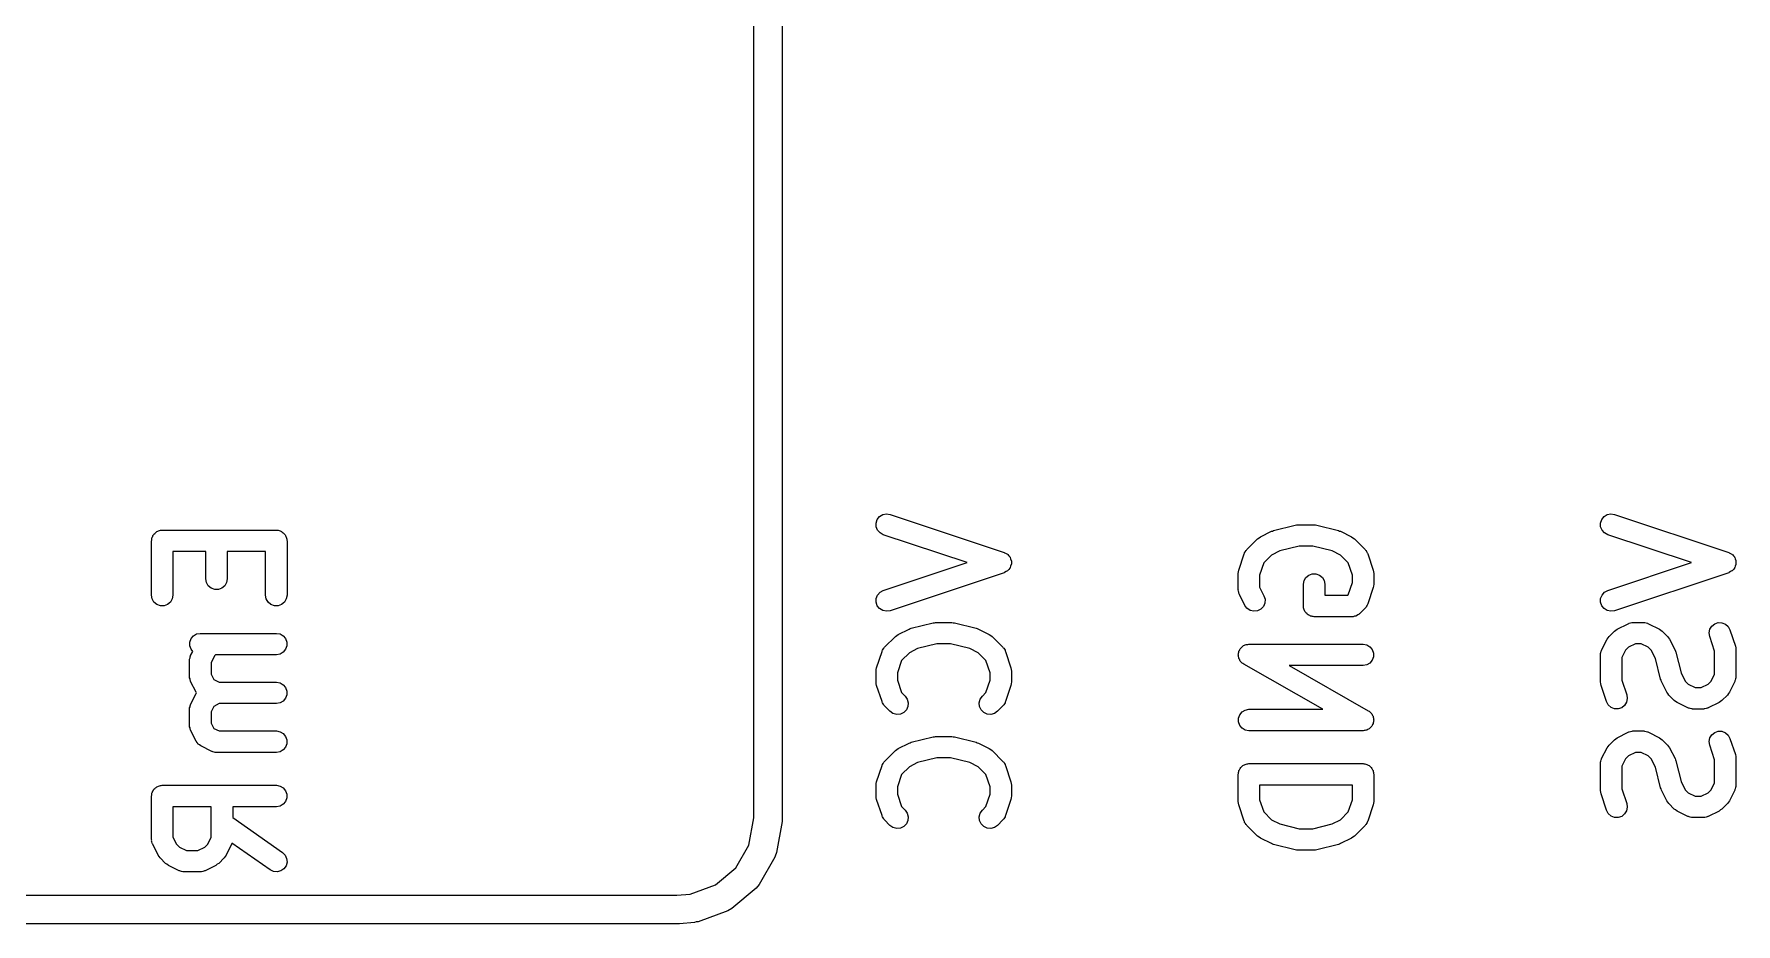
# Model space of a CAD drawing. Extents: x 105.4 to 186.8, y -135.5 to -88.6.
# Drawn here: x 166.3 to 178.24, y -135.55 to -129.3 of the extents above; entities that cross this region are included whole.
import ezdxf

# ---------------------------------------------------------------- set-up
doc = ezdxf.new("R2010")
doc.units = 0
doc.header["$MEASUREMENT"] = 0
doc.layers.add('BLACK', color=7, linetype='CONTINUOUS')

msp = doc.modelspace()

# ---------------------------------------------------------------- linework, layer by layer
at = {"layer": 'BLACK', "linetype": 'CONTINUOUS'}
for p, q in [((171.35, -134.802), (171.35, -123.956)), ((171.55, -123.943), (171.55, -134.819)), ((172.216, -132.708), (172.232, -132.688)), ((172.232, -132.688), (172.254, -132.674)), ((172.254, -132.674), (172.28, -132.669)), ((172.28, -132.669), (172.306, -132.673)), ((172.306, -132.673), (173.106, -132.939)), ((177.296, -132.708), (177.312, -132.688)), ((177.312, -132.688), (177.334, -132.674)), ((177.334, -132.674), (177.36, -132.669)), ((177.36, -132.669), (177.386, -132.673)), ((177.386, -132.673), (178.186, -132.939)), ((167.135, -132.827), (167.137, -132.82)), ((167.137, -132.82), (167.141, -132.815)), ((167.141, -132.815), (167.144, -132.81)), ((167.144, -132.81), (167.149, -132.806)), ((167.149, -132.806), (167.154, -132.801)), ((167.154, -132.801), (167.159, -132.797)), ((167.159, -132.797), (167.164, -132.793)), ((167.164, -132.793), (167.171, -132.791)), ((167.171, -132.791), (167.176, -132.787)), ((167.176, -132.787), (167.183, -132.786)), ((167.183, -132.786), (167.189, -132.784)), ((167.189, -132.784), (167.195, -132.784)), ((167.195, -132.784), (167.202, -132.783)), ((167.202, -132.783), (168.002, -132.783)), ((168.002, -132.783), (168.008, -132.784)), ((168.008, -132.784), (168.015, -132.784)), ((168.015, -132.784), (168.021, -132.786)), ((168.021, -132.786), (168.028, -132.787)), ((168.028, -132.787), (168.033, -132.791)), ((168.033, -132.791), (168.039, -132.793)), ((168.039, -132.793), (168.044, -132.797)), ((168.044, -132.797), (168.05, -132.801)), ((168.05, -132.801), (168.054, -132.806)), ((168.054, -132.806), (168.059, -132.81)), ((168.059, -132.81), (168.063, -132.815)), ((168.063, -132.815), (168.067, -132.82)), ((168.067, -132.82), (168.069, -132.827)), ((172.208, -132.733), (172.216, -132.708)), ((172.208, -132.759), (172.208, -132.733)), ((172.218, -132.783), (172.208, -132.759)), ((172.235, -132.802), (172.218, -132.783)), ((172.258, -132.815), (172.235, -132.802)), ((172.845, -133.01), (172.258, -132.815)), ((174.903, -132.829), (174.979, -132.791)), ((174.979, -132.791), (174.987, -132.789)), ((174.987, -132.789), (174.994, -132.785)), ((174.994, -132.785), (175.147, -132.747)), ((175.147, -132.747), (175.156, -132.746)), ((175.156, -132.746), (175.165, -132.745)), ((175.165, -132.745), (175.279, -132.745)), ((175.279, -132.745), (175.288, -132.746)), ((175.288, -132.746), (175.297, -132.747)), ((175.297, -132.747), (175.45, -132.785)), ((175.45, -132.785), (175.457, -132.789)), ((175.457, -132.789), (175.465, -132.791)), ((175.465, -132.791), (175.541, -132.829)), ((177.288, -132.733), (177.296, -132.708)), ((177.288, -132.759), (177.288, -132.733)), ((177.298, -132.783), (177.288, -132.759)), ((177.315, -132.802), (177.298, -132.783)), ((177.338, -132.815), (177.315, -132.802)), ((177.925, -133.01), (177.338, -132.815)), ((167.127, -132.858), (167.128, -132.852)), ((167.127, -133.239), (167.127, -132.858)), ((167.128, -132.845), (167.13, -132.839)), ((167.128, -132.852), (167.128, -132.845)), ((167.13, -132.839), (167.131, -132.832)), ((167.131, -132.832), (167.135, -132.827)), ((167.508, -132.933), (167.277, -132.933)), ((167.277, -132.933), (167.277, -133.239)), ((167.508, -133.125), (167.508, -132.933)), ((167.927, -132.933), (167.658, -132.933)), ((167.658, -132.933), (167.658, -133.125)), ((167.927, -133.239), (167.927, -132.933)), ((168.069, -132.827), (168.072, -132.832)), ((168.072, -132.832), (168.074, -132.839)), ((168.074, -132.839), (168.076, -132.845)), ((168.076, -132.845), (168.076, -132.852)), ((168.076, -132.852), (168.077, -132.858)), ((168.077, -132.858), (168.077, -133.239)), ((173.106, -132.939), (173.107, -132.94)), ((173.107, -132.94), (173.109, -132.941)), ((173.109, -132.941), (173.119, -132.946)), ((174.791, -132.945), (174.792, -132.941)), ((174.792, -132.941), (174.797, -132.933)), ((174.797, -132.933), (174.801, -132.926)), ((174.801, -132.926), (174.804, -132.923)), ((174.804, -132.923), (174.807, -132.919)), ((174.807, -132.919), (174.883, -132.843)), ((174.883, -132.843), (174.893, -132.836)), ((174.893, -132.836), (174.903, -132.829)), ((175.039, -132.929), (174.981, -132.958)), ((175.174, -132.895), (175.039, -132.929)), ((175.27, -132.895), (175.174, -132.895)), ((175.405, -132.929), (175.27, -132.895)), ((175.463, -132.958), (175.405, -132.929)), ((175.541, -132.829), (175.551, -132.836)), ((175.551, -132.836), (175.561, -132.843)), ((175.561, -132.843), (175.637, -132.919)), ((175.637, -132.919), (175.639, -132.923)), ((175.639, -132.923), (175.643, -132.926)), ((175.643, -132.926), (175.647, -132.933)), ((175.647, -132.933), (175.652, -132.941)), ((175.652, -132.941), (175.653, -132.945)), ((178.186, -132.939), (178.187, -132.94)), ((178.187, -132.94), (178.189, -132.941)), ((178.189, -132.941), (178.199, -132.946)), ((172.258, -133.206), (172.845, -133.01)), ((173.119, -132.946), (173.129, -132.952)), ((173.129, -132.952), (173.13, -132.953)), ((173.13, -132.953), (173.132, -132.954)), ((173.132, -132.954), (173.139, -132.963)), ((173.139, -133.058), (173.132, -133.066)), ((173.139, -132.963), (173.146, -132.971)), ((173.146, -133.05), (173.139, -133.058)), ((173.146, -132.971), (173.147, -132.973)), ((173.147, -133.048), (173.146, -133.05)), ((173.147, -132.973), (173.148, -132.975)), ((173.148, -133.046), (173.147, -133.048)), ((173.148, -132.975), (173.151, -132.985)), ((173.151, -133.036), (173.148, -133.046)), ((173.151, -132.985), (173.155, -132.995)), ((173.155, -133.025), (173.151, -133.036)), ((173.155, -132.995), (173.155, -132.997)), ((173.155, -132.997), (173.156, -132.999)), ((173.156, -133.021), (173.155, -133.023)), ((173.155, -133.023), (173.155, -133.025)), ((173.156, -132.999), (173.156, -133.01)), ((173.156, -133.01), (173.156, -133.021)), ((174.749, -133.075), (174.751, -133.063)), ((174.751, -133.063), (174.789, -132.949)), ((174.789, -132.949), (174.791, -132.945)), ((174.926, -133.013), (174.897, -133.099)), ((174.981, -132.958), (174.926, -133.013)), ((175.518, -133.013), (175.463, -132.958)), ((175.547, -133.099), (175.518, -133.013)), ((175.653, -132.945), (175.655, -132.949)), ((175.655, -132.949), (175.693, -133.063)), ((175.693, -133.063), (175.695, -133.075)), ((177.338, -133.206), (177.925, -133.01)), ((178.199, -132.946), (178.209, -132.952)), ((178.209, -132.952), (178.21, -132.953)), ((178.21, -132.953), (178.212, -132.954)), ((178.212, -132.954), (178.219, -132.963)), ((178.219, -133.058), (178.212, -133.066)), ((178.219, -132.963), (178.226, -132.971)), ((178.226, -133.05), (178.219, -133.058)), ((178.226, -132.971), (178.227, -132.973)), ((178.227, -133.048), (178.226, -133.05)), ((178.227, -132.973), (178.228, -132.975)), ((178.228, -133.046), (178.227, -133.048)), ((178.228, -132.975), (178.231, -132.985)), ((178.231, -133.036), (178.228, -133.046)), ((178.231, -132.985), (178.235, -132.995)), ((178.235, -133.025), (178.231, -133.036)), ((178.235, -132.995), (178.235, -132.997)), ((178.235, -132.997), (178.236, -132.999)), ((178.236, -133.021), (178.235, -133.023)), ((178.235, -133.023), (178.235, -133.025)), ((178.236, -132.999), (178.236, -133.01)), ((178.236, -133.01), (178.236, -133.021)), ((167.512, -133.15), (167.508, -133.125)), ((167.525, -133.173), (167.512, -133.15)), ((167.545, -133.19), (167.525, -133.173)), ((167.64, -133.173), (167.62, -133.19)), ((167.653, -133.15), (167.64, -133.173)), ((167.658, -133.125), (167.653, -133.15)), ((173.106, -133.082), (172.306, -133.348)), ((173.107, -133.081), (173.106, -133.082)), ((173.109, -133.08), (173.107, -133.081)), ((173.119, -133.074), (173.109, -133.08)), ((173.129, -133.069), (173.119, -133.074)), ((173.13, -133.068), (173.129, -133.069)), ((173.132, -133.066), (173.13, -133.068)), ((174.747, -133.087), (174.749, -133.075)), ((174.747, -133.201), (174.747, -133.087)), ((174.897, -133.099), (174.897, -133.183)), ((174.897, -133.183), (174.927, -133.243)), ((175.204, -133.163), (175.209, -133.137)), ((175.204, -133.315), (175.204, -133.163)), ((175.209, -133.137), (175.222, -133.115)), ((175.222, -133.115), (175.242, -133.098)), ((175.242, -133.098), (175.266, -133.089)), ((175.266, -133.089), (175.292, -133.089)), ((175.292, -133.089), (175.317, -133.098)), ((175.317, -133.098), (175.337, -133.115)), ((175.337, -133.115), (175.35, -133.137)), ((175.35, -133.137), (175.354, -133.163)), ((175.354, -133.163), (175.354, -133.24)), ((175.518, -133.237), (175.547, -133.151)), ((175.547, -133.151), (175.547, -133.099)), ((175.695, -133.175), (175.693, -133.186)), ((175.695, -133.075), (175.697, -133.087)), ((175.697, -133.163), (175.695, -133.175)), ((175.697, -133.087), (175.697, -133.163)), ((178.186, -133.082), (177.386, -133.348)), ((178.187, -133.081), (178.186, -133.082)), ((178.189, -133.08), (178.187, -133.081)), ((178.199, -133.074), (178.189, -133.08)), ((178.209, -133.069), (178.199, -133.074)), ((178.21, -133.068), (178.209, -133.069)), ((178.212, -133.066), (178.21, -133.068)), ((167.131, -133.265), (167.127, -133.239)), ((167.144, -133.287), (167.131, -133.265)), ((167.164, -133.304), (167.144, -133.287)), ((167.259, -133.287), (167.239, -133.304)), ((167.272, -133.265), (167.259, -133.287)), ((167.277, -133.239), (167.272, -133.265)), ((167.57, -133.199), (167.545, -133.19)), ((167.596, -133.199), (167.57, -133.199)), ((167.62, -133.19), (167.596, -133.199)), ((167.931, -133.265), (167.927, -133.239)), ((167.944, -133.287), (167.931, -133.265)), ((167.964, -133.304), (167.944, -133.287)), ((168.059, -133.287), (168.039, -133.304)), ((168.072, -133.265), (168.059, -133.287)), ((168.077, -133.239), (168.072, -133.265)), ((172.208, -133.262), (172.218, -133.238)), ((172.208, -133.288), (172.208, -133.262)), ((172.216, -133.313), (172.208, -133.288)), ((172.218, -133.238), (172.235, -133.218)), ((172.235, -133.218), (172.258, -133.206)), ((174.748, -133.205), (174.747, -133.201)), ((174.747, -133.209), (174.748, -133.205)), ((174.75, -133.218), (174.747, -133.209)), ((174.751, -133.226), (174.75, -133.218)), ((174.754, -133.23), (174.751, -133.226)), ((174.755, -133.234), (174.754, -133.23)), ((174.793, -133.311), (174.755, -133.234)), ((174.933, -133.294), (174.923, -133.318)), ((174.927, -133.243), (174.935, -133.268)), ((174.935, -133.268), (174.933, -133.294)), ((175.354, -133.24), (175.515, -133.24)), ((175.515, -133.24), (175.518, -133.237)), ((175.655, -133.301), (175.653, -133.305)), ((175.693, -133.186), (175.655, -133.301)), ((177.288, -133.262), (177.298, -133.238)), ((177.288, -133.288), (177.288, -133.262)), ((177.296, -133.313), (177.288, -133.288)), ((177.298, -133.238), (177.315, -133.218)), ((177.315, -133.218), (177.338, -133.206)), ((167.189, -133.313), (167.164, -133.304)), ((167.215, -133.313), (167.189, -133.313)), ((167.239, -133.304), (167.215, -133.313)), ((167.989, -133.313), (167.964, -133.304)), ((168.015, -133.313), (167.989, -133.313)), ((168.039, -133.304), (168.015, -133.313)), ((172.232, -133.333), (172.216, -133.313)), ((172.254, -133.347), (172.232, -133.333)), ((172.28, -133.352), (172.254, -133.347)), ((172.306, -133.348), (172.28, -133.352)), ((174.808, -133.331), (174.793, -133.311)), ((174.83, -133.346), (174.808, -133.331)), ((174.856, -133.352), (174.83, -133.346)), ((174.881, -133.349), (174.856, -133.352)), ((174.905, -133.337), (174.881, -133.349)), ((174.923, -133.318), (174.905, -133.337)), ((175.205, -133.322), (175.204, -133.315)), ((175.205, -133.328), (175.205, -133.322)), ((175.207, -133.334), (175.205, -133.328)), ((175.209, -133.341), (175.207, -133.334)), ((175.212, -133.346), (175.209, -133.341)), ((175.214, -133.353), (175.212, -133.346)), ((175.218, -133.358), (175.214, -133.353)), ((175.222, -133.363), (175.218, -133.358)), ((175.227, -133.368), (175.222, -133.363)), ((175.231, -133.373), (175.227, -133.368)), ((175.237, -133.376), (175.231, -133.373)), ((175.242, -133.38), (175.237, -133.376)), ((175.248, -133.382), (175.242, -133.38)), ((175.253, -133.386), (175.248, -133.382)), ((175.26, -133.387), (175.253, -133.386)), ((175.266, -133.389), (175.26, -133.387)), ((175.273, -133.389), (175.266, -133.389)), ((175.279, -133.39), (175.273, -133.389)), ((175.546, -133.39), (175.279, -133.39)), ((175.549, -133.39), (175.546, -133.39)), ((175.552, -133.39), (175.549, -133.39)), ((175.562, -133.387), (175.552, -133.39)), ((175.571, -133.386), (175.562, -133.387)), ((175.574, -133.384), (175.571, -133.386)), ((175.577, -133.383), (175.574, -133.384)), ((175.585, -133.377), (175.577, -133.383)), ((175.594, -133.373), (175.585, -133.377)), ((175.596, -133.37), (175.594, -133.373)), ((175.599, -133.368), (175.596, -133.37)), ((175.637, -133.33), (175.599, -133.368)), ((175.639, -133.327), (175.637, -133.33)), ((175.643, -133.324), (175.639, -133.327)), ((175.647, -133.316), (175.643, -133.324)), ((175.652, -133.309), (175.647, -133.316)), ((175.653, -133.305), (175.652, -133.309)), ((177.312, -133.333), (177.296, -133.313)), ((177.334, -133.347), (177.312, -133.333)), ((177.36, -133.352), (177.334, -133.347)), ((177.386, -133.348), (177.36, -133.352)), ((167.404, -133.544), (167.42, -133.524)), ((167.42, -133.524), (167.443, -133.511)), ((167.443, -133.511), (167.469, -133.507)), ((167.469, -133.507), (168.002, -133.507)), ((168.002, -133.507), (168.028, -133.511)), ((168.028, -133.511), (168.05, -133.524)), ((168.05, -133.524), (168.067, -133.544)), ((172.267, -133.605), (172.343, -133.529)), ((172.343, -133.529), (172.353, -133.522)), ((172.353, -133.522), (172.363, -133.515)), ((172.363, -133.515), (172.439, -133.477)), ((172.439, -133.477), (172.447, -133.474)), ((172.447, -133.474), (172.454, -133.471)), ((172.454, -133.471), (172.607, -133.433)), ((172.607, -133.433), (172.616, -133.432)), ((172.616, -133.432), (172.625, -133.431)), ((172.625, -133.431), (172.739, -133.431)), ((172.739, -133.431), (172.748, -133.432)), ((172.748, -133.432), (172.757, -133.433)), ((172.757, -133.433), (172.91, -133.471)), ((172.91, -133.471), (172.917, -133.474)), ((172.917, -133.474), (172.925, -133.477)), ((172.925, -133.477), (173.001, -133.515)), ((173.001, -133.515), (173.011, -133.522)), ((173.011, -133.522), (173.021, -133.529)), ((173.021, -133.529), (173.097, -133.605)), ((177.333, -133.548), (177.34, -133.539)), ((177.34, -133.539), (177.347, -133.529)), ((177.347, -133.529), (177.385, -133.491)), ((177.385, -133.491), (177.395, -133.484)), ((177.395, -133.484), (177.405, -133.477)), ((177.405, -133.477), (177.481, -133.439)), ((177.481, -133.439), (177.485, -133.437)), ((177.485, -133.437), (177.489, -133.435)), ((177.489, -133.435), (177.497, -133.434)), ((177.497, -133.434), (177.506, -133.431)), ((177.506, -133.431), (177.51, -133.431)), ((177.51, -133.431), (177.514, -133.431)), ((177.514, -133.431), (177.59, -133.431)), ((177.59, -133.431), (177.595, -133.431)), ((177.595, -133.431), (177.599, -133.431)), ((177.599, -133.431), (177.607, -133.434)), ((177.607, -133.434), (177.616, -133.435)), ((177.616, -133.435), (177.62, -133.437)), ((177.62, -133.437), (177.624, -133.439)), ((177.624, -133.439), (177.7, -133.477)), ((177.7, -133.477), (177.71, -133.484)), ((177.71, -133.484), (177.72, -133.491)), ((177.72, -133.491), (177.758, -133.529)), ((177.758, -133.529), (177.765, -133.539)), ((177.765, -133.539), (177.772, -133.548)), ((178.049, -133.504), (178.054, -133.478)), ((178.053, -133.529), (178.049, -133.504)), ((178.087, -133.632), (178.053, -133.529)), ((178.054, -133.478), (178.068, -133.456)), ((178.068, -133.456), (178.088, -133.44)), ((178.088, -133.44), (178.113, -133.431)), ((178.113, -133.431), (178.139, -133.432)), ((178.139, -133.432), (178.163, -133.442)), ((178.163, -133.442), (178.183, -133.459)), ((178.183, -133.459), (178.195, -133.482)), ((178.195, -133.482), (178.233, -133.596)), ((167.395, -133.569), (167.404, -133.544)), ((167.395, -133.595), (167.395, -133.569)), ((167.404, -133.619), (167.395, -133.595)), ((167.401, -133.663), (167.416, -133.634)), ((167.416, -133.634), (167.404, -133.619)), ((167.576, -133.657), (167.568, -133.664)), ((168.002, -133.657), (167.576, -133.657)), ((168.028, -133.652), (168.002, -133.657)), ((168.05, -133.639), (168.028, -133.652)), ((168.067, -133.619), (168.05, -133.639)), ((168.067, -133.544), (168.076, -133.569)), ((168.076, -133.595), (168.067, -133.619)), ((168.076, -133.569), (168.076, -133.595)), ((172.211, -133.749), (172.249, -133.634)), ((172.249, -133.634), (172.251, -133.63)), ((172.251, -133.63), (172.252, -133.626)), ((172.252, -133.626), (172.257, -133.619)), ((172.257, -133.619), (172.261, -133.611)), ((172.261, -133.611), (172.264, -133.608)), ((172.264, -133.608), (172.267, -133.605)), ((172.441, -133.643), (172.386, -133.698)), ((172.499, -133.614), (172.441, -133.643)), ((172.634, -133.581), (172.499, -133.614)), ((172.73, -133.581), (172.634, -133.581)), ((172.865, -133.614), (172.73, -133.581)), ((172.923, -133.643), (172.865, -133.614)), ((172.978, -133.698), (172.923, -133.643)), ((173.097, -133.605), (173.099, -133.608)), ((173.099, -133.608), (173.103, -133.611)), ((173.103, -133.611), (173.107, -133.619)), ((173.107, -133.619), (173.112, -133.626)), ((173.112, -133.626), (173.113, -133.63)), ((173.113, -133.63), (173.115, -133.634)), ((173.115, -133.634), (173.153, -133.749)), ((174.747, -133.658), (174.748, -133.652)), ((174.748, -133.665), (174.747, -133.658)), ((174.748, -133.645), (174.75, -133.639)), ((174.748, -133.652), (174.748, -133.645)), ((174.75, -133.639), (174.751, -133.633)), ((174.751, -133.633), (174.755, -133.627)), ((174.755, -133.627), (174.757, -133.62)), ((174.757, -133.62), (174.761, -133.616)), ((174.761, -133.616), (174.764, -133.61)), ((174.764, -133.61), (174.769, -133.606)), ((174.769, -133.606), (174.774, -133.601)), ((174.774, -133.601), (174.779, -133.597)), ((174.779, -133.597), (174.784, -133.593)), ((174.784, -133.593), (174.79, -133.591)), ((174.79, -133.591), (174.796, -133.587)), ((174.796, -133.587), (174.803, -133.586)), ((174.803, -133.586), (174.809, -133.584)), ((174.809, -133.584), (174.815, -133.584)), ((174.815, -133.584), (174.822, -133.583)), ((174.822, -133.583), (175.622, -133.583)), ((175.622, -133.583), (175.648, -133.587)), ((175.648, -133.587), (175.67, -133.601)), ((175.67, -133.601), (175.687, -133.62)), ((175.687, -133.62), (175.696, -133.645)), ((175.696, -133.645), (175.696, -133.671)), ((177.287, -133.649), (177.29, -133.641)), ((177.288, -133.654), (177.287, -133.649)), ((177.287, -133.658), (177.288, -133.654)), ((177.287, -133.848), (177.287, -133.658)), ((177.29, -133.641), (177.291, -133.632)), ((177.291, -133.632), (177.294, -133.629)), ((177.294, -133.629), (177.295, -133.624)), ((177.295, -133.624), (177.333, -133.548)), ((177.462, -133.626), (177.437, -133.676)), ((177.483, -133.605), (177.462, -133.626)), ((177.532, -133.581), (177.483, -133.605)), ((177.573, -133.581), (177.532, -133.581)), ((177.622, -133.605), (177.573, -133.581)), ((177.643, -133.626), (177.622, -133.605)), ((177.672, -133.684), (177.643, -133.626)), ((177.772, -133.548), (177.81, -133.624)), ((177.81, -133.624), (177.812, -133.632)), ((177.812, -133.632), (177.816, -133.64)), ((177.816, -133.64), (177.852, -133.784)), ((178.087, -133.793), (178.087, -133.632)), ((178.233, -133.596), (178.235, -133.608)), ((178.235, -133.608), (178.237, -133.62)), ((178.237, -133.62), (178.237, -133.81)), ((167.394, -133.687), (167.397, -133.679)), ((167.394, -133.692), (167.394, -133.687)), ((167.394, -133.696), (167.394, -133.692)), ((167.394, -133.81), (167.394, -133.696)), ((167.397, -133.679), (167.398, -133.67)), ((167.398, -133.67), (167.4, -133.667)), ((167.4, -133.667), (167.401, -133.663)), ((167.568, -133.664), (167.544, -133.714)), ((167.544, -133.714), (167.544, -133.793)), ((172.207, -133.772), (172.209, -133.76)), ((172.207, -133.848), (172.207, -133.772)), ((172.209, -133.76), (172.211, -133.749)), ((172.386, -133.698), (172.357, -133.784)), ((173.007, -133.784), (172.978, -133.698)), ((173.153, -133.749), (173.155, -133.76)), ((173.155, -133.76), (173.157, -133.772)), ((173.157, -133.772), (173.157, -133.848)), ((174.748, -133.671), (174.748, -133.665)), ((174.75, -133.677), (174.748, -133.671)), ((174.752, -133.684), (174.75, -133.677)), ((174.755, -133.689), (174.752, -133.684)), ((174.757, -133.695), (174.755, -133.689)), ((174.761, -133.701), (174.757, -133.695)), ((174.765, -133.706), (174.761, -133.701)), ((174.77, -133.711), (174.765, -133.706)), ((174.774, -133.715), (174.77, -133.711)), ((174.78, -133.719), (174.774, -133.715)), ((174.785, -133.723), (174.78, -133.719)), ((175.339, -134.04), (174.785, -133.723)), ((175.622, -133.733), (175.104, -133.733)), ((175.104, -133.733), (175.659, -134.05)), ((175.648, -133.728), (175.622, -133.733)), ((175.67, -133.715), (175.648, -133.728)), ((175.687, -133.695), (175.67, -133.715)), ((175.696, -133.671), (175.687, -133.695)), ((177.437, -133.676), (177.437, -133.836)), ((177.708, -133.829), (177.672, -133.684)), ((167.394, -133.815), (167.394, -133.81)), ((167.394, -133.819), (167.394, -133.815)), ((167.397, -133.827), (167.394, -133.819)), ((167.398, -133.836), (167.397, -133.827)), ((167.4, -133.84), (167.398, -133.836)), ((167.401, -133.844), (167.4, -133.84)), ((167.44, -133.92), (167.401, -133.844)), ((167.544, -133.793), (167.563, -133.831)), ((167.563, -133.831), (167.601, -133.85)), ((167.601, -133.85), (168.002, -133.85)), ((168.002, -133.85), (168.028, -133.854)), ((168.028, -133.854), (168.05, -133.867)), ((168.05, -133.867), (168.067, -133.887)), ((168.067, -133.887), (168.076, -133.912)), ((172.209, -133.86), (172.207, -133.848)), ((172.211, -133.872), (172.209, -133.86)), ((172.249, -133.986), (172.211, -133.872)), ((172.357, -133.784), (172.357, -133.836)), ((172.357, -133.836), (172.386, -133.922)), ((172.978, -133.922), (173.007, -133.836)), ((173.007, -133.836), (173.007, -133.784)), ((173.153, -133.872), (173.115, -133.986)), ((173.155, -133.86), (173.153, -133.872)), ((173.157, -133.848), (173.155, -133.86)), ((177.289, -133.86), (177.287, -133.848)), ((177.291, -133.872), (177.289, -133.86)), ((177.329, -133.986), (177.291, -133.872)), ((177.437, -133.836), (177.471, -133.939)), ((177.712, -133.836), (177.708, -133.829)), ((177.714, -133.844), (177.712, -133.836)), ((177.752, -133.92), (177.714, -133.844)), ((177.852, -133.784), (177.881, -133.842)), ((177.881, -133.842), (177.902, -133.863)), ((177.902, -133.863), (177.951, -133.888)), ((177.951, -133.888), (177.992, -133.888)), ((177.992, -133.888), (178.041, -133.863)), ((178.041, -133.863), (178.062, -133.842)), ((178.062, -133.842), (178.087, -133.793)), ((178.229, -133.844), (178.191, -133.92)), ((178.23, -133.84), (178.229, -133.844)), ((178.232, -133.836), (178.23, -133.84)), ((178.234, -133.827), (178.232, -133.836)), ((178.236, -133.819), (178.234, -133.827)), ((178.237, -133.81), (178.236, -133.815)), ((178.236, -133.815), (178.236, -133.819)), ((167.397, -134.022), (167.398, -134.013)), ((167.398, -134.013), (167.4, -134.01)), ((167.4, -134.01), (167.401, -134.005)), ((167.401, -134.005), (167.44, -133.929)), ((167.443, -133.925), (167.44, -133.92)), ((167.44, -133.929), (167.443, -133.925)), ((167.601, -134), (167.563, -134.019)), ((168.002, -134), (167.601, -134)), ((168.028, -133.995), (168.002, -134)), ((168.05, -133.982), (168.028, -133.995)), ((168.067, -133.962), (168.05, -133.982)), ((168.076, -133.938), (168.067, -133.962)), ((168.076, -133.912), (168.076, -133.938)), ((172.251, -133.99), (172.249, -133.986)), ((172.252, -133.994), (172.251, -133.99)), ((172.257, -134.002), (172.252, -133.994)), ((172.261, -134.009), (172.257, -134.002)), ((172.264, -134.012), (172.261, -134.009)), ((172.267, -134.016), (172.264, -134.012)), ((172.305, -134.054), (172.267, -134.016)), ((172.386, -133.922), (172.411, -133.948)), ((172.411, -133.948), (172.426, -133.969)), ((172.426, -133.969), (172.433, -133.994)), ((172.433, -133.994), (172.431, -134.02)), ((172.931, -133.994), (172.938, -133.969)), ((172.933, -134.02), (172.931, -133.994)), ((172.938, -133.969), (172.953, -133.948)), ((172.953, -133.948), (172.978, -133.922)), ((173.097, -134.016), (173.059, -134.054)), ((173.099, -134.012), (173.097, -134.016)), ((173.103, -134.009), (173.099, -134.012)), ((173.107, -134.002), (173.103, -134.009)), ((173.112, -133.994), (173.107, -134.002)), ((173.113, -133.99), (173.112, -133.994)), ((173.115, -133.986), (173.113, -133.99)), ((177.341, -134.009), (177.329, -133.986)), ((177.361, -134.027), (177.341, -134.009)), ((177.456, -134.012), (177.436, -134.029)), ((177.47, -133.99), (177.456, -134.012)), ((177.475, -133.965), (177.47, -133.99)), ((177.471, -133.939), (177.475, -133.965)), ((177.759, -133.93), (177.752, -133.92)), ((177.766, -133.94), (177.759, -133.93)), ((177.804, -133.978), (177.766, -133.94)), ((177.814, -133.985), (177.804, -133.978)), ((177.824, -133.992), (177.814, -133.985)), ((177.9, -134.03), (177.824, -133.992)), ((178.119, -133.992), (178.043, -134.03)), ((178.129, -133.985), (178.119, -133.992)), ((178.139, -133.978), (178.129, -133.985)), ((178.177, -133.94), (178.139, -133.978)), ((178.184, -133.93), (178.177, -133.94)), ((178.191, -133.92), (178.184, -133.93)), ((167.394, -134.03), (167.397, -134.022)), ((167.394, -134.035), (167.394, -134.03)), ((167.394, -134.039), (167.394, -134.035)), ((167.394, -134.153), (167.394, -134.039)), ((167.563, -134.019), (167.544, -134.057)), ((167.544, -134.057), (167.544, -134.136)), ((167.544, -134.136), (167.563, -134.174)), ((172.326, -134.069), (172.305, -134.054)), ((172.352, -134.076), (172.326, -134.069)), ((172.378, -134.073), (172.352, -134.076)), ((172.401, -134.062), (172.378, -134.073)), ((172.42, -134.044), (172.401, -134.062)), ((172.431, -134.02), (172.42, -134.044)), ((172.944, -134.044), (172.933, -134.02)), ((172.963, -134.062), (172.944, -134.044)), ((172.986, -134.073), (172.963, -134.062)), ((173.012, -134.076), (172.986, -134.073)), ((173.037, -134.069), (173.012, -134.076)), ((173.059, -134.054), (173.037, -134.069)), ((174.748, -134.102), (174.757, -134.078)), ((174.748, -134.128), (174.748, -134.102)), ((174.757, -134.153), (174.748, -134.128)), ((174.757, -134.078), (174.774, -134.058)), ((174.774, -134.058), (174.796, -134.045)), ((174.796, -134.045), (174.822, -134.04)), ((174.822, -134.04), (175.339, -134.04)), ((175.659, -134.05), (175.664, -134.054)), ((175.664, -134.054), (175.67, -134.058)), ((175.67, -134.058), (175.674, -134.063)), ((175.674, -134.063), (175.679, -134.067)), ((175.679, -134.067), (175.683, -134.072)), ((175.683, -134.072), (175.687, -134.078)), ((175.687, -134.078), (175.689, -134.084)), ((175.689, -134.084), (175.692, -134.089)), ((175.692, -134.089), (175.693, -134.096)), ((175.694, -134.134), (175.692, -134.14)), ((175.693, -134.096), (175.696, -134.102)), ((175.696, -134.128), (175.694, -134.134)), ((175.696, -134.102), (175.696, -134.108)), ((175.696, -134.108), (175.697, -134.115)), ((175.697, -134.115), (175.696, -134.121)), ((175.696, -134.121), (175.696, -134.128)), ((177.385, -134.036), (177.361, -134.027)), ((177.411, -134.037), (177.385, -134.036)), ((177.436, -134.029), (177.411, -134.037)), ((177.904, -134.031), (177.9, -134.03)), ((177.908, -134.033), (177.904, -134.031)), ((177.916, -134.035), (177.908, -134.033)), ((177.925, -134.037), (177.916, -134.035)), ((177.929, -134.037), (177.925, -134.037)), ((177.933, -134.038), (177.929, -134.037)), ((178.01, -134.038), (177.933, -134.038)), ((178.014, -134.037), (178.01, -134.038)), ((178.018, -134.037), (178.014, -134.037)), ((178.027, -134.035), (178.018, -134.037)), ((178.035, -134.033), (178.027, -134.035)), ((178.039, -134.031), (178.035, -134.033)), ((178.043, -134.03), (178.039, -134.031)), ((167.394, -134.157), (167.394, -134.153)), ((167.394, -134.162), (167.394, -134.157)), ((167.397, -134.17), (167.394, -134.162)), ((167.398, -134.179), (167.397, -134.17)), ((167.4, -134.183), (167.398, -134.179)), ((167.401, -134.187), (167.4, -134.183)), ((167.44, -134.263), (167.401, -134.187)), ((167.563, -134.174), (167.601, -134.192)), ((167.601, -134.192), (168.002, -134.192)), ((168.002, -134.192), (168.028, -134.197)), ((168.028, -134.197), (168.05, -134.21)), ((168.05, -134.21), (168.067, -134.23)), ((168.067, -134.23), (168.076, -134.254)), ((168.076, -134.254), (168.076, -134.281)), ((172.454, -134.271), (172.607, -134.233)), ((172.607, -134.233), (172.616, -134.232)), ((172.616, -134.232), (172.625, -134.231)), ((172.625, -134.231), (172.739, -134.231)), ((172.739, -134.231), (172.748, -134.232)), ((172.748, -134.232), (172.757, -134.233)), ((172.757, -134.233), (172.91, -134.271)), ((174.774, -134.173), (174.757, -134.153)), ((174.796, -134.186), (174.774, -134.173)), ((174.822, -134.19), (174.796, -134.186)), ((175.622, -134.19), (174.822, -134.19)), ((175.629, -134.189), (175.622, -134.19)), ((175.635, -134.189), (175.629, -134.189)), ((175.641, -134.187), (175.635, -134.189)), ((175.648, -134.186), (175.641, -134.187)), ((175.653, -134.182), (175.648, -134.186)), ((175.66, -134.18), (175.653, -134.182)), ((175.665, -134.176), (175.66, -134.18)), ((175.67, -134.173), (175.665, -134.176)), ((175.674, -134.167), (175.67, -134.173)), ((175.68, -134.163), (175.674, -134.167)), ((175.683, -134.158), (175.68, -134.163)), ((175.687, -134.153), (175.683, -134.158)), ((175.689, -134.146), (175.687, -134.153)), ((175.692, -134.14), (175.689, -134.146)), ((177.347, -134.291), (177.385, -134.253)), ((177.385, -134.253), (177.395, -134.246)), ((177.395, -134.246), (177.405, -134.239)), ((177.405, -134.239), (177.481, -134.2)), ((177.481, -134.2), (177.485, -134.199)), ((177.485, -134.199), (177.489, -134.197)), ((177.489, -134.197), (177.497, -134.195)), ((177.497, -134.195), (177.506, -134.193)), ((177.506, -134.193), (177.51, -134.193)), ((177.51, -134.193), (177.514, -134.192)), ((177.514, -134.192), (177.59, -134.192)), ((177.59, -134.192), (177.595, -134.193)), ((177.595, -134.193), (177.599, -134.193)), ((177.599, -134.193), (177.607, -134.195)), ((177.607, -134.195), (177.616, -134.197)), ((177.616, -134.197), (177.62, -134.199)), ((177.62, -134.199), (177.624, -134.2)), ((177.624, -134.2), (177.7, -134.239)), ((177.7, -134.239), (177.71, -134.246)), ((177.71, -134.246), (177.72, -134.253)), ((177.72, -134.253), (177.758, -134.291)), ((178.049, -134.265), (178.054, -134.24)), ((178.054, -134.24), (178.068, -134.218)), ((178.068, -134.218), (178.088, -134.202)), ((178.088, -134.202), (178.113, -134.193)), ((178.113, -134.193), (178.139, -134.194)), ((178.139, -134.194), (178.163, -134.204)), ((178.163, -134.204), (178.183, -134.221)), ((178.183, -134.221), (178.195, -134.244)), ((178.195, -134.244), (178.233, -134.358)), ((167.446, -134.272), (167.44, -134.263)), ((167.452, -134.281), (167.446, -134.272)), ((167.454, -134.282), (167.452, -134.281)), ((167.455, -134.284), (167.454, -134.282)), ((167.464, -134.29), (167.455, -134.284)), ((167.473, -134.296), (167.464, -134.29)), ((167.549, -134.335), (167.473, -134.296)), ((167.553, -134.336), (167.549, -134.335)), ((167.557, -134.338), (167.553, -134.336)), ((167.566, -134.34), (167.557, -134.338)), ((167.574, -134.342), (167.566, -134.34)), ((167.579, -134.342), (167.574, -134.342)), ((167.583, -134.342), (167.579, -134.342)), ((168.002, -134.342), (167.583, -134.342)), ((168.028, -134.338), (168.002, -134.342)), ((168.05, -134.325), (168.028, -134.338)), ((168.067, -134.305), (168.05, -134.325)), ((168.076, -134.281), (168.067, -134.305)), ((172.267, -134.405), (172.343, -134.329)), ((172.343, -134.329), (172.353, -134.322)), ((172.353, -134.322), (172.363, -134.315)), ((172.363, -134.315), (172.439, -134.277)), ((172.439, -134.277), (172.447, -134.274)), ((172.447, -134.274), (172.454, -134.271)), ((172.91, -134.271), (172.917, -134.274)), ((172.917, -134.274), (172.925, -134.277)), ((172.925, -134.277), (173.001, -134.315)), ((173.001, -134.315), (173.011, -134.322)), ((173.011, -134.322), (173.021, -134.329)), ((173.021, -134.329), (173.097, -134.405)), ((177.295, -134.386), (177.333, -134.31)), ((177.333, -134.31), (177.34, -134.301)), ((177.34, -134.301), (177.347, -134.291)), ((177.483, -134.367), (177.462, -134.388)), ((177.532, -134.342), (177.483, -134.367)), ((177.573, -134.342), (177.532, -134.342)), ((177.622, -134.367), (177.573, -134.342)), ((177.643, -134.388), (177.622, -134.367)), ((177.758, -134.291), (177.765, -134.301)), ((177.765, -134.301), (177.772, -134.31)), ((177.772, -134.31), (177.81, -134.386)), ((178.053, -134.291), (178.049, -134.265)), ((178.087, -134.394), (178.053, -134.291)), ((178.233, -134.358), (178.235, -134.37)), ((178.235, -134.37), (178.237, -134.382)), ((172.211, -134.549), (172.249, -134.434)), ((172.249, -134.434), (172.251, -134.43)), ((172.251, -134.43), (172.252, -134.426)), ((172.252, -134.426), (172.257, -134.419)), ((172.257, -134.419), (172.261, -134.411)), ((172.261, -134.411), (172.264, -134.408)), ((172.264, -134.408), (172.267, -134.405)), ((172.441, -134.443), (172.386, -134.498)), ((172.499, -134.414), (172.441, -134.443)), ((172.634, -134.381), (172.499, -134.414)), ((172.73, -134.381), (172.634, -134.381)), ((172.865, -134.414), (172.73, -134.381)), ((172.923, -134.443), (172.865, -134.414)), ((172.978, -134.498), (172.923, -134.443)), ((173.097, -134.405), (173.099, -134.408)), ((173.099, -134.408), (173.103, -134.411)), ((173.103, -134.411), (173.107, -134.419)), ((173.107, -134.419), (173.112, -134.426)), ((173.112, -134.426), (173.113, -134.43)), ((173.113, -134.43), (173.115, -134.434)), ((173.115, -134.434), (173.153, -134.549)), ((174.747, -134.496), (174.748, -134.49)), ((174.747, -134.687), (174.747, -134.496)), ((174.748, -134.483), (174.75, -134.477)), ((174.748, -134.49), (174.748, -134.483)), ((174.75, -134.477), (174.751, -134.47)), ((174.751, -134.47), (174.755, -134.465)), ((174.755, -134.465), (174.757, -134.459)), ((174.757, -134.459), (174.761, -134.454)), ((174.761, -134.454), (174.764, -134.448)), ((174.764, -134.448), (174.769, -134.444)), ((174.769, -134.444), (174.774, -134.439)), ((174.774, -134.439), (174.779, -134.435)), ((174.779, -134.435), (174.784, -134.431)), ((174.784, -134.431), (174.791, -134.429)), ((174.791, -134.429), (174.796, -134.426)), ((174.796, -134.426), (174.803, -134.424)), ((174.803, -134.424), (174.809, -134.422)), ((174.809, -134.422), (174.815, -134.422)), ((174.815, -134.422), (174.822, -134.421)), ((174.822, -134.421), (175.622, -134.421)), ((175.622, -134.421), (175.628, -134.422)), ((175.628, -134.422), (175.635, -134.422)), ((175.635, -134.422), (175.641, -134.424)), ((175.641, -134.424), (175.648, -134.426)), ((175.648, -134.426), (175.653, -134.429)), ((175.653, -134.429), (175.659, -134.431)), ((175.659, -134.431), (175.664, -134.435)), ((175.664, -134.435), (175.67, -134.439)), ((175.67, -134.439), (175.674, -134.444)), ((175.674, -134.444), (175.679, -134.448)), ((175.679, -134.448), (175.683, -134.454)), ((175.683, -134.454), (175.687, -134.459)), ((175.687, -134.459), (175.689, -134.465)), ((175.689, -134.465), (175.692, -134.47)), ((175.692, -134.47), (175.694, -134.477)), ((175.694, -134.477), (175.696, -134.483)), ((175.696, -134.483), (175.696, -134.49)), ((175.696, -134.49), (175.697, -134.496)), ((175.697, -134.496), (175.697, -134.687)), ((177.287, -134.411), (177.29, -134.403)), ((177.288, -134.416), (177.287, -134.411)), ((177.287, -134.42), (177.288, -134.416)), ((177.287, -134.61), (177.287, -134.42)), ((177.29, -134.403), (177.291, -134.394)), ((177.291, -134.394), (177.294, -134.39)), ((177.294, -134.39), (177.295, -134.386)), ((177.462, -134.388), (177.437, -134.438)), ((177.437, -134.438), (177.437, -134.598)), ((177.672, -134.446), (177.643, -134.388)), ((177.708, -134.59), (177.672, -134.446)), ((177.81, -134.386), (177.812, -134.394)), ((177.812, -134.394), (177.816, -134.402)), ((177.816, -134.402), (177.852, -134.546)), ((178.087, -134.555), (178.087, -134.394)), ((178.237, -134.382), (178.237, -134.572)), ((167.135, -134.617), (167.137, -134.611)), ((167.137, -134.611), (167.141, -134.606)), ((167.141, -134.606), (167.144, -134.6)), ((167.144, -134.6), (167.149, -134.596)), ((167.149, -134.596), (167.154, -134.591)), ((167.154, -134.591), (167.159, -134.588)), ((167.159, -134.588), (167.164, -134.583)), ((167.164, -134.583), (167.171, -134.581)), ((167.171, -134.581), (167.176, -134.578)), ((167.176, -134.578), (167.183, -134.577)), ((167.183, -134.577), (167.189, -134.575)), ((167.189, -134.575), (167.195, -134.575)), ((167.195, -134.575), (167.202, -134.573)), ((167.202, -134.573), (168.002, -134.573)), ((168.002, -134.573), (168.028, -134.578)), ((168.028, -134.578), (168.05, -134.591)), ((168.05, -134.591), (168.067, -134.611)), ((168.067, -134.611), (168.076, -134.635)), ((172.207, -134.572), (172.209, -134.56)), ((172.207, -134.648), (172.207, -134.572)), ((172.209, -134.56), (172.211, -134.549)), ((172.386, -134.498), (172.357, -134.584)), ((172.357, -134.584), (172.357, -134.636)), ((173.007, -134.584), (172.978, -134.498)), ((173.007, -134.636), (173.007, -134.584)), ((173.153, -134.549), (173.155, -134.56)), ((173.155, -134.56), (173.157, -134.572)), ((173.157, -134.572), (173.157, -134.648)), ((174.897, -134.571), (174.897, -134.674)), ((175.547, -134.571), (174.897, -134.571)), ((175.547, -134.674), (175.547, -134.571)), ((177.289, -134.622), (177.287, -134.61)), ((177.437, -134.598), (177.471, -134.701)), ((177.712, -134.598), (177.708, -134.59)), ((177.714, -134.606), (177.712, -134.598)), ((177.752, -134.682), (177.714, -134.606)), ((177.852, -134.546), (177.881, -134.604)), ((177.881, -134.604), (177.902, -134.625)), ((178.041, -134.625), (178.062, -134.604)), ((178.062, -134.604), (178.087, -134.555)), ((178.229, -134.606), (178.191, -134.682)), ((178.23, -134.602), (178.229, -134.606)), ((178.232, -134.598), (178.23, -134.602)), ((178.234, -134.589), (178.232, -134.598)), ((178.236, -134.581), (178.234, -134.589)), ((178.237, -134.572), (178.236, -134.577)), ((178.236, -134.577), (178.236, -134.581)), ((167.127, -134.648), (167.128, -134.642)), ((167.127, -134.953), (167.127, -134.648)), ((167.128, -134.635), (167.13, -134.629)), ((167.128, -134.642), (167.128, -134.635)), ((167.13, -134.629), (167.131, -134.623)), ((167.131, -134.623), (167.135, -134.617)), ((167.277, -134.723), (167.277, -134.936)), ((167.546, -134.723), (167.277, -134.723)), ((167.546, -134.936), (167.546, -134.723)), ((168.002, -134.723), (167.696, -134.723)), ((167.696, -134.723), (167.696, -134.8)), ((168.028, -134.719), (168.002, -134.723)), ((168.05, -134.706), (168.028, -134.719)), ((168.067, -134.686), (168.05, -134.706)), ((168.076, -134.661), (168.067, -134.686)), ((168.076, -134.635), (168.076, -134.661)), ((172.209, -134.66), (172.207, -134.648)), ((172.211, -134.672), (172.209, -134.66)), ((172.249, -134.786), (172.211, -134.672)), ((172.357, -134.636), (172.386, -134.722)), ((172.386, -134.722), (172.411, -134.748)), ((172.953, -134.748), (172.978, -134.722)), ((172.978, -134.722), (173.007, -134.636)), ((173.153, -134.672), (173.115, -134.786)), ((173.155, -134.66), (173.153, -134.672)), ((173.157, -134.648), (173.155, -134.66)), ((174.749, -134.698), (174.747, -134.687)), ((174.751, -134.71), (174.749, -134.698)), ((174.789, -134.825), (174.751, -134.71)), ((174.897, -134.674), (174.926, -134.76)), ((175.518, -134.76), (175.547, -134.674)), ((175.693, -134.71), (175.655, -134.825)), ((175.695, -134.698), (175.693, -134.71)), ((175.697, -134.687), (175.695, -134.698)), ((177.291, -134.634), (177.289, -134.622)), ((177.329, -134.748), (177.291, -134.634)), ((177.475, -134.727), (177.47, -134.752)), ((177.471, -134.701), (177.475, -134.727)), ((177.759, -134.692), (177.752, -134.682)), ((177.766, -134.701), (177.759, -134.692)), ((177.804, -134.74), (177.766, -134.701)), ((177.902, -134.625), (177.951, -134.65)), ((177.951, -134.65), (177.992, -134.65)), ((177.992, -134.65), (178.041, -134.625)), ((178.177, -134.701), (178.139, -134.74)), ((178.184, -134.692), (178.177, -134.701)), ((178.191, -134.682), (178.184, -134.692)), ((167.696, -134.8), (168.045, -135.044)), ((171.316, -134.993), (171.35, -134.802)), ((171.548, -134.828), (171.51, -135.045)), ((171.55, -134.819), (171.548, -134.828)), ((171.548, -134.828), (171.548, -134.828)), ((172.251, -134.79), (172.249, -134.786)), ((172.252, -134.794), (172.251, -134.79)), ((172.257, -134.802), (172.252, -134.794)), ((172.261, -134.809), (172.257, -134.802)), ((172.264, -134.812), (172.261, -134.809)), ((172.267, -134.816), (172.264, -134.812)), ((172.305, -134.854), (172.267, -134.816)), ((172.326, -134.869), (172.305, -134.854)), ((172.42, -134.844), (172.401, -134.862)), ((172.411, -134.748), (172.426, -134.769)), ((172.431, -134.82), (172.42, -134.844)), ((172.426, -134.769), (172.433, -134.794)), ((172.433, -134.794), (172.431, -134.82)), ((172.931, -134.794), (172.938, -134.769)), ((172.933, -134.82), (172.931, -134.794)), ((172.944, -134.844), (172.933, -134.82)), ((172.938, -134.769), (172.953, -134.748)), ((172.963, -134.862), (172.944, -134.844)), ((173.059, -134.854), (173.037, -134.869)), ((173.097, -134.816), (173.059, -134.854)), ((173.099, -134.812), (173.097, -134.816)), ((173.103, -134.809), (173.099, -134.812)), ((173.107, -134.802), (173.103, -134.809)), ((173.112, -134.794), (173.107, -134.802)), ((173.113, -134.79), (173.112, -134.794)), ((173.115, -134.786), (173.113, -134.79)), ((174.791, -134.828), (174.789, -134.825)), ((174.792, -134.833), (174.791, -134.828)), ((174.797, -134.84), (174.792, -134.833)), ((174.801, -134.847), (174.797, -134.84)), ((174.804, -134.85), (174.801, -134.847)), ((174.807, -134.854), (174.804, -134.85)), ((174.883, -134.93), (174.807, -134.854)), ((174.926, -134.76), (174.981, -134.815)), ((174.981, -134.815), (175.039, -134.844)), ((175.039, -134.844), (175.174, -134.878)), ((175.27, -134.878), (175.405, -134.844)), ((175.405, -134.844), (175.463, -134.815)), ((175.463, -134.815), (175.518, -134.76)), ((175.637, -134.854), (175.561, -134.93)), ((175.639, -134.85), (175.637, -134.854)), ((175.643, -134.847), (175.639, -134.85)), ((175.647, -134.84), (175.643, -134.847)), ((175.652, -134.833), (175.647, -134.84)), ((175.653, -134.828), (175.652, -134.833)), ((175.655, -134.825), (175.653, -134.828)), ((177.341, -134.771), (177.329, -134.748)), ((177.361, -134.789), (177.341, -134.771)), ((177.385, -134.798), (177.361, -134.789)), ((177.411, -134.799), (177.385, -134.798)), ((177.436, -134.791), (177.411, -134.799)), ((177.456, -134.774), (177.436, -134.791)), ((177.47, -134.752), (177.456, -134.774)), ((177.814, -134.746), (177.804, -134.74)), ((177.824, -134.754), (177.814, -134.746)), ((177.9, -134.792), (177.824, -134.754)), ((177.904, -134.793), (177.9, -134.792)), ((177.908, -134.795), (177.904, -134.793)), ((177.916, -134.797), (177.908, -134.795)), ((177.925, -134.799), (177.916, -134.797)), ((177.929, -134.799), (177.925, -134.799)), ((177.933, -134.8), (177.929, -134.799)), ((178.01, -134.8), (177.933, -134.8)), ((178.014, -134.799), (178.01, -134.8)), ((178.018, -134.799), (178.014, -134.799)), ((178.027, -134.797), (178.018, -134.799)), ((178.035, -134.795), (178.027, -134.797)), ((178.039, -134.793), (178.035, -134.795)), ((178.043, -134.792), (178.039, -134.793)), ((178.119, -134.754), (178.043, -134.792)), ((178.129, -134.746), (178.119, -134.754)), ((178.139, -134.74), (178.129, -134.746)), ((167.128, -134.957), (167.127, -134.953)), ((167.127, -134.962), (167.128, -134.957)), ((167.13, -134.97), (167.127, -134.962)), ((167.131, -134.979), (167.13, -134.97)), ((167.277, -134.936), (167.302, -134.985)), ((167.521, -134.985), (167.546, -134.936)), ((172.352, -134.876), (172.326, -134.869)), ((172.378, -134.873), (172.352, -134.876)), ((172.401, -134.862), (172.378, -134.873)), ((172.986, -134.873), (172.963, -134.862)), ((173.012, -134.876), (172.986, -134.873)), ((173.037, -134.869), (173.012, -134.876)), ((174.893, -134.937), (174.883, -134.93)), ((174.903, -134.944), (174.893, -134.937)), ((174.979, -134.982), (174.903, -134.944)), ((175.174, -134.878), (175.27, -134.878)), ((175.541, -134.944), (175.465, -134.982)), ((175.551, -134.937), (175.541, -134.944)), ((175.561, -134.93), (175.551, -134.937)), ((167.134, -134.983), (167.131, -134.979)), ((167.135, -134.987), (167.134, -134.983)), ((167.173, -135.063), (167.135, -134.987)), ((167.18, -135.073), (167.173, -135.063)), ((167.187, -135.082), (167.18, -135.073)), ((167.225, -135.121), (167.187, -135.082)), ((167.302, -134.985), (167.323, -135.006)), ((167.323, -135.006), (167.372, -135.031)), ((167.372, -135.031), (167.451, -135.031)), ((167.451, -135.031), (167.5, -135.006)), ((167.5, -135.006), (167.521, -134.985)), ((167.636, -135.082), (167.598, -135.121)), ((167.643, -135.073), (167.636, -135.082)), ((167.65, -135.063), (167.643, -135.073)), ((167.688, -134.987), (167.65, -135.063)), ((167.689, -134.983), (167.688, -134.987)), ((167.691, -134.98), (167.689, -134.983)), ((167.959, -135.167), (167.691, -134.98)), ((168.045, -135.044), (168.063, -135.063)), ((168.063, -135.063), (168.074, -135.086)), ((168.074, -135.086), (168.077, -135.112)), ((171.224, -135.153), (171.316, -134.993)), ((171.498, -135.078), (171.388, -135.269)), ((171.501, -135.071), (171.498, -135.078)), ((171.51, -135.045), (171.501, -135.071)), ((174.987, -134.985), (174.979, -134.982)), ((174.994, -134.988), (174.987, -134.985)), ((175.147, -135.026), (174.994, -134.988)), ((175.156, -135.027), (175.147, -135.026)), ((175.165, -135.028), (175.156, -135.027)), ((175.279, -135.028), (175.165, -135.028)), ((175.288, -135.027), (175.279, -135.028)), ((175.297, -135.026), (175.288, -135.027)), ((175.45, -134.988), (175.297, -135.026)), ((175.457, -134.985), (175.45, -134.988)), ((175.465, -134.982), (175.457, -134.985)), ((167.235, -135.127), (167.225, -135.121)), ((167.245, -135.135), (167.235, -135.127)), ((167.321, -135.173), (167.245, -135.135)), ((167.325, -135.174), (167.321, -135.173)), ((167.329, -135.176), (167.325, -135.174)), ((167.337, -135.178), (167.329, -135.176)), ((167.346, -135.18), (167.337, -135.178)), ((167.35, -135.18), (167.346, -135.18)), ((167.354, -135.181), (167.35, -135.18)), ((167.469, -135.181), (167.354, -135.181)), ((167.473, -135.18), (167.469, -135.181)), ((167.477, -135.18), (167.473, -135.18)), ((167.486, -135.178), (167.477, -135.18)), ((167.494, -135.176), (167.486, -135.178)), ((167.498, -135.174), (167.494, -135.176)), ((167.502, -135.173), (167.498, -135.174)), ((167.578, -135.135), (167.502, -135.173)), ((167.588, -135.127), (167.578, -135.135)), ((167.598, -135.121), (167.588, -135.127)), ((167.983, -135.178), (167.959, -135.167)), ((168.008, -135.18), (167.983, -135.178)), ((168.034, -135.174), (168.008, -135.18)), ((168.055, -135.159), (168.034, -135.174)), ((168.07, -135.137), (168.055, -135.159)), ((168.077, -135.112), (168.07, -135.137)), ((171.082, -135.272), (171.224, -135.153)), ((170.903, -135.337), (171.082, -135.272)), ((171.366, -135.295), (171.197, -135.437)), ((171.388, -135.269), (171.366, -135.295)), ((159.394, -135.345), (170.811, -135.345)), ((170.811, -135.345), (170.903, -135.337)), ((171.197, -135.437), (171.167, -135.454)), ((170.824, -135.546), (159.376, -135.546)), ((170.828, -135.545), (170.824, -135.546)), ((170.934, -135.535), (170.828, -135.545)), ((170.947, -135.532), (170.934, -135.535)), ((170.959, -135.53), (170.947, -135.532)), ((171.167, -135.454), (170.959, -135.53))]:
    msp.add_line(p, q, dxfattribs=at)

doc.saveas('drawing.dxf')
